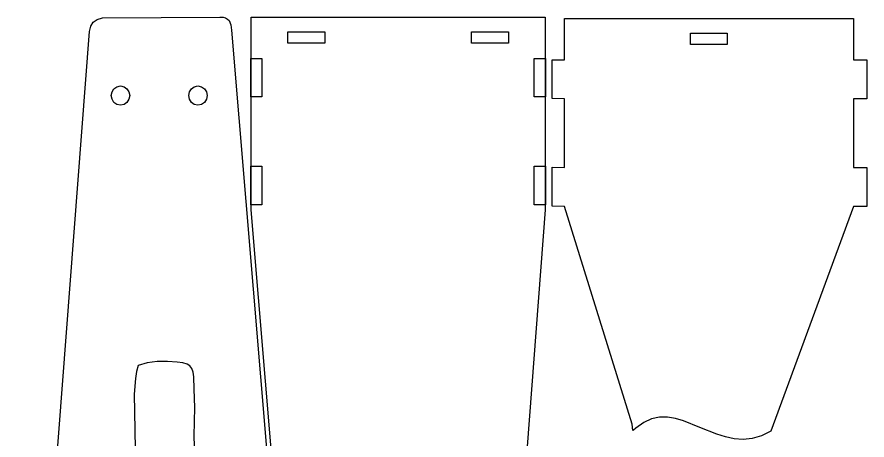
# Model space of a CAD drawing. Extents: x -1652 to 1470, y -458 to 1785.
# Drawn here: x 82.2 to 346.6, y 225.4 to 356.9 of the extents above; entities that cross this region are included whole.
import ezdxf

# ---------------------------------------------------------------- set-up
doc = ezdxf.new("R2010")
doc.units = 0
doc.layers.add('LAYER_1', color=7, linetype='CONTINUOUS')

msp = doc.modelspace()

# ---------------------------------------------------------------- linework, layer by layer
at = {"layer": 'LAYER_1', "color": 114}
for points in [[(108.7416, 356.5736), (145.2666, 356.8736), (146.2666, 356.8236), (147.0666, 356.5986), (147.6916, 356.2486), (148.1416, 355.7486), (148.6916, 354.4236), (148.8916, 352.7486), (173.6666, 56.8236), (173.6666, -3.1264), (82.1916, -3.1264), (82.1916, 56.8236), (104.7166, 352.3236), (105.1416, 353.9986), (105.9166, 355.2736), (107.0916, 356.1486), (108.7416, 356.5736)], [(219.9416, -2.8264), (183.4166, -3.1264), (182.4166, -3.0764), (181.6166, -2.8764), (180.9916, -2.5014), (180.5416, -2.0014), (179.9916, -0.6764), (179.7916, 0.9736), (155.0166, 296.9236), (155.0166, 356.8736), (246.4666, 356.8736), (246.4666, 296.9236), (223.9666, 1.3986), (223.5416, -0.2514), (222.7416, -1.5514), (221.5666, -2.4014), (219.9416, -2.8264)], [(316.6416, 228.1486), (313.7166, 226.6736), (310.8416, 225.8736), (308.0166, 225.6236), (305.2666, 225.8236), (302.5416, 226.3986), (299.8666, 227.2236), (294.6166, 229.3236), (289.5166, 231.3486), (286.9916, 232.0736), (284.5166, 232.4736), (282.0416, 232.4736), (279.5666, 231.9736), (277.1166, 230.8736), (274.6916, 229.0736), (273.9666, 228.4236), (273.6916, 228.3486), (273.5416, 230.2986), (252.4416, 297.9986), (248.6416, 298.1236), (248.6416, 310.1986), (252.4416, 310.0736), (252.4416, 331.4486), (248.6416, 331.5736), (248.6416, 343.5236), (252.4416, 343.5236), (252.4416, 356.4486), (342.4166, 356.4486), (342.4166, 343.5236), (346.5666, 343.5236), (346.5666, 331.4486), (342.4166, 331.4486), (342.4166, 310.0736), (346.5666, 310.0736), (346.5666, 297.9986), (342.4166, 297.9986), (316.6416, 228.1486)], [(177.8916, 352.2736), (177.8916, 348.7736), (166.4666, 348.7736), (166.4666, 352.2736), (177.8916, 352.2736)], [(235.0166, 352.2736), (235.0166, 348.7736), (223.5916, 348.7736), (223.5916, 352.2736), (235.0166, 352.2736)], [(303.0666, 351.8236), (303.0666, 348.3236), (291.6416, 348.3236), (291.6416, 351.8236), (303.0666, 351.8236)], [(158.3916, 332.0236), (154.8916, 332.0236), (154.8916, 344.0236), (158.3916, 344.0236), (158.3916, 332.0236)], [(246.5416, 332.0236), (243.0416, 332.0236), (243.0416, 344.0236), (246.5416, 344.0236), (246.5416, 332.0236)], [(114.3666, 335.4736), (115.4916, 335.2236), (116.3916, 334.5986), (117.0166, 333.6236), (117.2416, 332.4736), (117.0166, 331.2986), (116.3916, 330.3486), (115.4916, 329.6986), (114.3666, 329.4736), (113.2666, 329.6986), (112.3416, 330.3486), (111.7416, 331.2986), (111.5166, 332.4736), (111.7416, 333.6236), (112.3416, 334.5986), (113.2666, 335.2236), (114.3666, 335.4736)], [(138.4666, 335.4736), (139.5666, 335.2236), (140.4916, 334.5986), (141.0916, 333.6236), (141.3166, 332.4736), (141.0916, 331.2986), (140.4916, 330.3486), (139.5666, 329.6986), (138.4666, 329.4736), (137.3416, 329.6986), (136.4416, 330.3486), (135.8166, 331.2986), (135.5916, 332.4736), (135.8166, 333.6236), (136.4416, 334.5986), (137.3416, 335.2236), (138.4666, 335.4736)], [(158.3916, 298.4736), (154.8916, 298.4736), (154.8916, 310.4736), (158.3916, 310.4736), (158.3916, 298.4736)], [(246.5416, 298.4736), (243.0416, 298.4736), (243.0416, 310.4736), (246.5416, 310.4736), (246.5416, 298.4736)]]:
    msp.add_lwpolyline(points, close=True, dxfattribs=at)
msp.add_lwpolyline([(137.4666, 220.5986), (137.3416, 226.6486), (137.4166, 231.1486), (137.4916, 235.5486), (137.3416, 241.2236), (137.1416, 245.0986), (136.9416, 246.4986), (136.5916, 247.5986), (135.9916, 248.4236), (135.0916, 249.0236), (133.7916, 249.4236), (132.0416, 249.6486), (129.0416, 249.8236), (125.7916, 249.7986), (122.6416, 249.4486), (119.9166, 248.5986), (119.9166, 248.5986), (119.3916, 246.6986), (119.0166, 244.5236), (118.6666, 239.6486), (118.6916, 234.2236), (118.8666, 228.4736), (118.9666, 222.5986)], dxfattribs=at)

doc.saveas('drawing.dxf')
